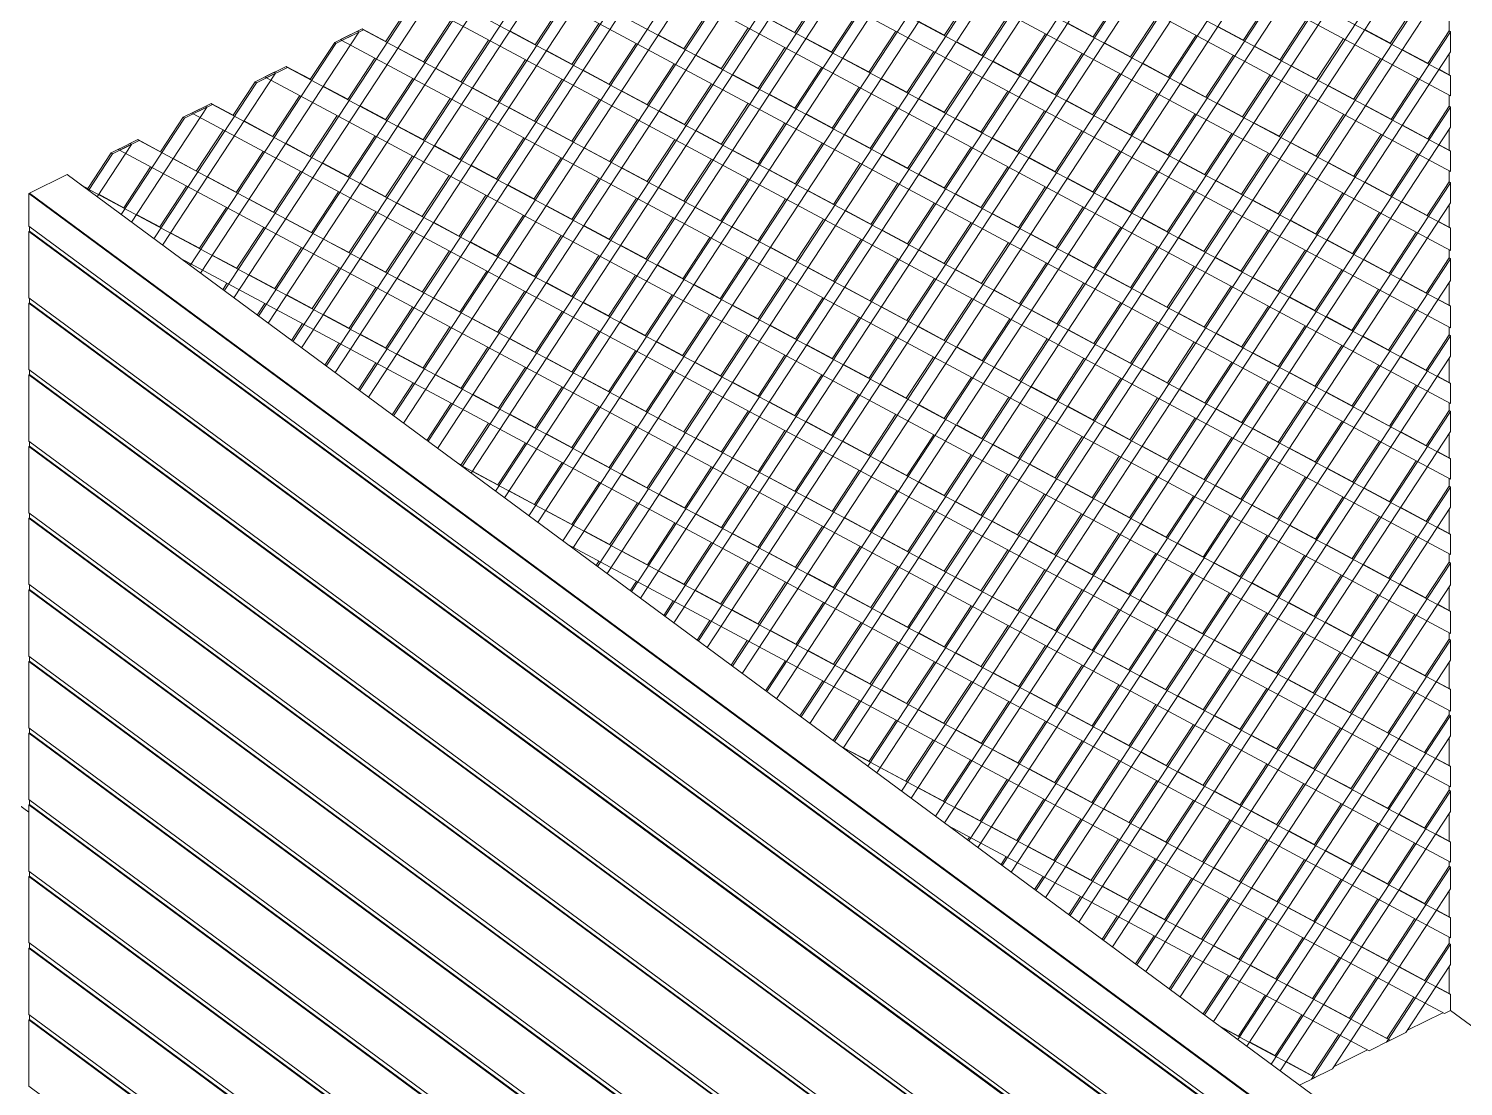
# Model space of a CAD drawing. Header units: metres. Extents: x 63 to 378, y -27 to 78.
# Drawn here: x 321.936 to 324.009, y 3.612 to 5.141 of the extents above; entities that cross this region are included whole.
import ezdxf

# ---------------------------------------------------------------- set-up
doc = ezdxf.new("R2010")
doc.units = ezdxf.units.M
doc.linetypes.add('Centre', pattern=[0.03175, 0.00635, -0.004763, 0.015875, -0.004763])
doc.layers.add('A-FLOR-LEVL', color=7, linetype='Continuous', lineweight=9)
doc.layers.add('M-EQPM', color=7, linetype='Continuous', lineweight=18)

# ---------------------------------------------------------------- blocks, each defined once
blk = doc.blocks.new('C_S_L_Torre - Baltimore CPSC-0817-08L - C_S_L_Torre - Baltimore CPSC-0817-08L-2352271-3D BOMBAS')
at = {"layer": 'M-EQPM'}
for p, q in [((-53.2776, 5.9117), (-54.3644, 4.256)), ((-54.3998, 4.2821), (-53.3516, 5.879)), ((-54.3516, 4.2465), (-53.2776, 5.8827)), ((-53.3798, 5.8651), (-54.4127, 4.2916)), ((-54.4481, 4.3178), (-53.4577, 5.8266)), ((-53.4859, 5.8127), (-54.4609, 4.3273)), ((-53.2776, 5.8006), (-54.3153, 4.2197)), ((-53.9912, 5.123), (-53.5638, 5.7742)), ((-53.9912, 4.6813), (-53.2776, 5.7685)), ((-53.5942, 5.7591), (-54.5102, 4.3637)), ((-53.7039, 5.705), (-54.5601, 4.4006)), ((-53.2776, 5.6878), (-54.2654, 4.1828)), ((-54.5957, 4.4284), (-53.7836, 5.6655)), ((-53.8118, 5.6516), (-54.6092, 4.4369)), ((-53.9912, 4.5692), (-53.2776, 5.6564)), ((-53.9179, 5.5992), (-54.6575, 4.4725)), ((-54.6446, 4.463), (-53.8897, 5.6131)), ((-53.2776, 5.5763), (-54.2161, 4.1464)), ((-54.6929, 4.4987), (-53.9958, 5.5607)), ((-54.024, 5.5467), (-54.7057, 4.5082)), ((-54.2033, 4.1369), (-53.2776, 5.5472)), ((-54.1323, 5.4932), (-54.755, 4.5446)), ((-54.7412, 4.5344), (-54.1019, 5.5083)), ((-54.1245, 5.4971), (-53.2776, 5.0439)), ((-53.2776, 5.073), (-54.0963, 5.511)), ((-54.7907, 4.571), (-54.2108, 5.4544)), ((-53.2776, 4.9638), (-54.2024, 5.4586)), ((-53.2776, 5.4671), (-54.1679, 4.1107)), ((-54.242, 5.439), (-54.8049, 4.5814)), ((-54.2306, 5.4447), (-53.2776, 4.9347)), ((-54.155, 4.1012), (-53.2776, 5.438)), ((-54.8412, 4.6083), (-54.3217, 5.3996)), ((-54.3415, 5.3898), (-53.2776, 4.8206)), ((-53.2776, 4.8526), (-54.3103, 5.4052)), ((-54.3499, 5.3857), (-54.854, 4.6177)), ((-53.2776, 4.7398), (-54.42, 5.3511)), ((-53.2776, 5.3579), (-54.1196, 4.0751)), ((-54.456, 5.3332), (-54.9023, 4.6534)), ((-54.6928, 4.9435), (-54.4278, 5.3472)), ((-54.4504, 5.336), (-53.2776, 4.7085)), ((-54.1067, 4.0656), (-53.2776, 5.3288)), ((-54.9377, 4.6796), (-54.5339, 5.2948)), ((-53.2776, 4.6283), (-54.5283, 5.2975)), ((-54.5621, 5.2808), (-54.9505, 4.6891)), ((-54.5565, 5.2836), (-53.2776, 4.5993)), ((-53.2776, 4.5191), (-54.6344, 5.2451)), ((-53.2776, 5.2481), (-54.0711, 4.0392)), ((-54.6704, 5.2273), (-54.9998, 4.7255)), ((-54.986, 4.7153), (-54.64, 5.2423)), ((-54.6626, 5.2312), (-53.2776, 4.4901)), ((-54.5459, 4.3901), (-53.9915, 5.2347)), ((-54.0572, 4.029), (-53.2776, 5.2167)), ((-55.0355, 4.7519), (-54.7489, 5.1885)), ((-53.2776, 4.4099), (-54.7404, 5.1927)), ((-54.2252, 5.1354), (-54.1862, 5.1947)), ((-54.0092, 5.1313), (-53.97, 5.191)), ((-53.7941, 5.129), (-53.7542, 5.1898)), ((-53.5772, 5.1241), (-53.5382, 5.1834)), ((-54.7801, 5.1731), (-55.0497, 4.7623)), ((-54.8163, 5.1221), (-54.7819, 5.1745)), ((-54.7687, 5.1787), (-53.2776, 4.3809)), ((-54.6003, 5.1177), (-54.5614, 5.177)), ((-54.3854, 5.1119), (-54.3465, 5.1712)), ((-54.1721, 5.107), (-54.1332, 5.1663)), ((-53.955, 5.1023), (-53.9158, 5.1621)), ((-53.3647, 5.1196), (-53.3258, 5.1789)), ((-54.8503, 5.1407), (-54.8815, 5.1253)), ((-54.8484, 5.1393), (-54.8503, 5.1407)), ((-54.8503, 5.1407), (-54.8161, 5.1224)), ((-54.7615, 5.0928), (-54.7216, 5.1536)), ((-54.5473, 5.0893), (-54.5083, 5.1486)), ((-54.3313, 5.0829), (-54.2923, 5.1423)), ((-54.2619, 5.1554), (-54.225, 5.1357)), ((-54.0461, 5.1514), (-54.009, 5.1316)), ((-53.8308, 5.149), (-53.7939, 5.1293)), ((-53.7401, 5.1001), (-53.7002, 5.1609)), ((-53.6138, 5.1441), (-53.577, 5.1244)), ((-53.5241, 5.0957), (-53.4852, 5.155)), ((-53.2795, 5.138), (-53.2795, 5.1542)), ((-55.0839, 4.7876), (-54.8552, 5.136)), ((-54.9251, 5.0675), (-54.8899, 5.1211)), ((-54.8571, 5.1374), (-54.8899, 5.1211)), ((-54.8899, 5.1211), (-54.888, 5.1197)), ((-54.888, 5.1197), (-54.8552, 5.136)), ((-54.8815, 5.1253), (-54.8796, 5.1239)), ((-54.8796, 5.1239), (-54.8484, 5.1393)), ((-54.8796, 5.1239), (-53.2776, 4.2667)), ((-54.8552, 5.136), (-54.8571, 5.1374)), ((-53.2776, 4.2988), (-54.8484, 5.1393)), ((-54.7074, 5.0638), (-54.6675, 5.1246)), ((-54.637, 5.1377), (-54.6001, 5.118)), ((-54.4964, 4.3535), (-53.9919, 5.122)), ((-54.4224, 5.1321), (-54.3852, 5.1122)), ((-54.2088, 5.127), (-54.1719, 5.1073)), ((-54.1181, 5.0781), (-54.0792, 5.1374)), ((-53.2776, 5.1366), (-54.0218, 4.0028)), ((-53.9912, 5.122), (-53.9548, 5.1026)), ((-53.902, 5.0739), (-53.8628, 5.1337)), ((-53.7777, 5.1207), (-53.7399, 5.1004)), ((-53.6853, 5.0708), (-53.6454, 5.1316)), ((-53.4711, 5.0673), (-53.4321, 5.1266)), ((-53.4017, 5.1398), (-53.3645, 5.1199)), ((-53.3105, 5.0906), (-53.2795, 5.138)), ((-53.2795, 5.138), (-53.2776, 5.1366)), ((-53.2776, 5.1076), (-53.2776, 5.1366)), ((-54.888, 5.1197), (-55.0988, 4.7986)), ((-54.7985, 5.113), (-54.7613, 5.0931)), ((-54.5839, 5.1093), (-54.5471, 5.0896)), ((-54.4933, 5.0604), (-54.4543, 5.1197)), ((-54.3679, 5.1029), (-54.3311, 5.0832)), ((-54.2782, 5.0546), (-54.2393, 5.1139)), ((-54.0633, 5.0488), (-54.0244, 5.1081)), ((-54.0089, 3.9933), (-53.2776, 5.1076)), ((-53.8489, 5.0455), (-53.8097, 5.1053)), ((-53.6312, 5.0418), (-53.5913, 5.1026)), ((-53.5608, 5.1157), (-53.5239, 5.096)), ((-53.3472, 5.1106), (-53.3104, 5.0909)), ((-53.2795, 5.0739), (-53.2795, 5.1047)), ((-54.9599, 5.0865), (-54.9904, 5.0715)), ((-54.9885, 5.0701), (-54.9581, 5.0851)), ((-54.9581, 5.0851), (-54.9599, 5.0865)), ((-54.9599, 5.0865), (-54.9249, 5.0678)), ((-53.2776, 4.186), (-54.9581, 5.0851)), ((-54.8711, 5.0386), (-54.8319, 5.0984)), ((-54.744, 5.0838), (-54.7072, 5.0641)), ((-54.6543, 5.0354), (-54.6144, 5.0962)), ((-54.5309, 5.0809), (-54.4931, 5.0607)), ((-54.4385, 5.0311), (-54.3995, 5.0904)), ((-54.2252, 5.0262), (-54.1862, 5.0855)), ((-54.1558, 5.0986), (-54.118, 5.0784)), ((-54.0092, 5.0198), (-53.9702, 5.0791)), ((-53.9386, 5.0939), (-53.9018, 5.0742)), ((-53.7223, 5.091), (-53.6851, 5.0711)), ((-53.5078, 5.0873), (-53.4709, 5.0676)), ((-53.4177, 5.0388), (-53.3788, 5.0981)), ((-53.2943, 5.0823), (-53.2795, 5.0744)), ((-55.003, 5.0629), (-55.1511, 4.8373)), ((-55.1387, 4.8281), (-54.9756, 5.0765)), ((-55.0368, 5.0158), (-55.0049, 5.0643)), ((-54.9775, 5.0779), (-55.0049, 5.0643)), ((-55.0049, 5.0643), (-55.003, 5.0629)), ((-55.003, 5.0629), (-54.9756, 5.0765)), ((-54.9904, 5.0715), (-54.9885, 5.0701)), ((-54.9885, 5.0701), (-53.2776, 4.1546)), ((-54.9756, 5.0765), (-54.9775, 5.0779)), ((-54.9064, 5.0579), (-54.8709, 5.0389)), ((-54.8163, 5.0093), (-54.7771, 5.0691)), ((-54.6013, 5.0071), (-54.5614, 5.0678)), ((-54.3843, 5.0021), (-54.3454, 5.0614)), ((-54.3149, 5.0746), (-54.278, 5.0548)), ((-54.1003, 5.0689), (-54.0631, 5.0491)), ((-53.8856, 5.0655), (-53.8487, 5.0458)), ((-53.7949, 5.0166), (-53.7557, 5.0764)), ((-53.6678, 5.0618), (-53.631, 5.0421)), ((-53.5781, 5.0135), (-53.5382, 5.0742)), ((-53.4547, 5.059), (-53.4176, 5.0391)), ((-53.3636, 5.0098), (-53.3247, 5.0691)), ((-53.2776, 5.073), (-53.2795, 5.0744)), ((-53.2776, 5.0439), (-53.2776, 5.073)), ((-54.9793, 4.985), (-54.9403, 5.0443)), ((-54.7622, 4.9803), (-54.7229, 5.0401)), ((-54.691, 5.0555), (-54.6541, 5.0357)), ((-54.5473, 4.9782), (-54.5074, 5.0389)), ((-54.4754, 5.0513), (-54.4383, 5.0314)), ((-54.2619, 5.0462), (-54.225, 5.0265)), ((-54.1712, 4.9973), (-54.1323, 5.0566)), ((-54.0458, 5.0398), (-54.009, 5.0201)), ((-53.9561, 4.9914), (-53.9172, 5.0507)), ((-53.8326, 5.0372), (-53.7948, 5.0169)), ((-53.7401, 4.9873), (-53.7009, 5.0471)), ((-53.5251, 4.9851), (-53.4852, 5.0458)), ((-53.2795, 5.0288), (-53.2795, 5.0449)), ((-55.1835, 4.8612), (-55.0741, 5.0278)), ((-55.076, 5.0292), (-55.1089, 5.0129)), ((-55.107, 5.0115), (-55.0741, 5.0278)), ((-55.0683, 5.033), (-55.0965, 5.0191)), ((-55.0965, 5.0191), (-55.0946, 5.0177)), ((-55.0946, 5.0177), (-55.0664, 5.0316)), ((-55.0946, 5.0177), (-53.2776, 4.0454)), ((-55.0741, 5.0278), (-55.076, 5.0292)), ((-55.0664, 5.0316), (-55.0683, 5.033)), ((-55.0683, 5.033), (-55.0366, 5.0161)), ((-53.2776, 4.0745), (-55.0664, 5.0316)), ((-54.8533, 5.0295), (-54.8161, 5.0096)), ((-54.6379, 5.0271), (-54.6011, 5.0073)), ((-54.421, 5.0221), (-54.3841, 5.0024)), ((-54.3313, 4.9737), (-54.2923, 5.0331)), ((-54.2088, 5.0178), (-54.171, 4.9976)), ((-54.1164, 4.968), (-54.0774, 5.0273)), ((-53.2776, 5.0274), (-53.9735, 3.9671)), ((-53.9031, 4.963), (-53.8642, 5.0223)), ((-53.686, 4.9583), (-53.6467, 5.0181)), ((-53.6148, 5.0335), (-53.5779, 5.0137)), ((-53.4717, 4.9565), (-53.4319, 5.0173)), ((-53.4003, 5.0298), (-53.3634, 5.0101)), ((-53.3105, 4.9814), (-53.2795, 5.0288)), ((-53.2795, 5.0288), (-53.2776, 5.0274)), ((-53.2776, 4.9984), (-53.2776, 5.0274)), ((-55.107, 5.0115), (-55.1984, 4.8722)), ((-55.1418, 4.9628), (-55.1089, 5.0129)), ((-55.1089, 5.0129), (-55.107, 5.0115)), ((-55.0208, 5.0076), (-54.9791, 4.9853)), ((-54.9253, 4.9561), (-54.8864, 5.0154)), ((-54.7988, 5.0003), (-54.762, 4.9806)), ((-54.7091, 4.9519), (-54.6699, 5.0117)), ((-54.5849, 4.9987), (-54.5471, 4.9785)), ((-54.4925, 4.9488), (-54.4526, 5.0096)), ((-54.2782, 4.9454), (-54.2393, 5.0047)), ((-54.0622, 4.939), (-54.0233, 4.9983)), ((-53.9928, 5.0114), (-53.9559, 4.9917)), ((-53.9607, 3.9576), (-53.2776, 4.9984)), ((-53.7771, 5.0075), (-53.7399, 4.9876)), ((-53.5617, 5.0051), (-53.5249, 4.9854)), ((-53.3472, 5.0014), (-53.3104, 4.9817)), ((-53.2795, 4.9648), (-53.2795, 4.9955)), ((-55.1855, 4.9751), (-55.2129, 4.9615)), ((-55.1743, 4.9806), (-55.2026, 4.9666)), ((-55.2007, 4.9652), (-55.1725, 4.9792)), ((-55.1836, 4.9737), (-55.1855, 4.9751)), ((-55.1725, 4.9792), (-55.1743, 4.9806)), ((-55.1743, 4.9806), (-55.1416, 4.9631)), ((-53.2776, 3.9653), (-55.1725, 4.9792)), ((-55.0898, 4.935), (-55.0509, 4.9943)), ((-54.9606, 4.9754), (-54.9251, 4.9564)), ((-54.8705, 4.9268), (-54.8315, 4.9861)), ((-54.6561, 4.9236), (-54.6168, 4.9833)), ((-54.4383, 4.9199), (-54.3984, 4.9806)), ((-54.3679, 4.9937), (-54.3311, 4.974)), ((-54.2242, 4.9165), (-54.1853, 4.9758)), ((-54.1533, 4.9881), (-54.1162, 4.9682)), ((-53.9398, 4.983), (-53.9029, 4.9633)), ((-53.8491, 4.9341), (-53.8102, 4.9935)), ((-53.7226, 4.9783), (-53.6858, 4.9586)), ((-53.6329, 4.93), (-53.5937, 4.9897)), ((-53.5087, 4.9767), (-53.4715, 4.9568)), ((-53.4176, 4.9276), (-53.3777, 4.9883)), ((-55.2467, 4.9101), (-55.2129, 4.9615)), ((-55.211, 4.9601), (-55.2457, 4.9072)), ((-55.2333, 4.898), (-55.1836, 4.9737)), ((-55.2129, 4.9615), (-55.211, 4.9601)), ((-55.211, 4.9601), (-55.1836, 4.9737)), ((-55.2026, 4.9666), (-55.2007, 4.9652)), ((-55.2007, 4.9652), (-53.2776, 3.9362)), ((-55.0323, 4.9042), (-54.9934, 4.9635)), ((-54.8163, 4.8978), (-54.7774, 4.9571)), ((-54.7458, 4.972), (-54.7089, 4.9522)), ((-54.6021, 4.8947), (-54.5629, 4.9544)), ((-54.5294, 4.969), (-54.4923, 4.9491)), ((-54.3149, 4.9654), (-54.278, 4.9456)), ((-54.0989, 4.959), (-54.062, 4.9393)), ((-54.0092, 4.9106), (-53.9702, 4.9699)), ((-53.8867, 4.9547), (-53.8489, 4.9344)), ((-53.7943, 4.9048), (-53.7553, 4.9641)), ((-53.5799, 4.9016), (-53.5407, 4.9613)), ((-53.3645, 4.8992), (-53.3247, 4.9599)), ((-53.2942, 4.9731), (-53.2795, 4.9652)), ((-53.2776, 4.9638), (-53.2795, 4.9652)), ((-53.2776, 4.9347), (-53.2776, 4.9638)), ((-55.1947, 4.8822), (-55.1559, 4.9413)), ((-55.1231, 4.9532), (-55.0896, 4.9352)), ((-54.9783, 4.8753), (-54.9394, 4.9346)), ((-54.9074, 4.947), (-54.8703, 4.9271)), ((-54.8894, 4.6439), (-54.6929, 4.9433)), ((-54.6926, 4.9435), (-54.6559, 4.9238)), ((-54.475, 4.9399), (-54.4381, 4.9202)), ((-54.3853, 4.8915), (-54.3454, 4.9522)), ((-54.2619, 4.937), (-54.224, 4.9168)), ((-54.1694, 4.8871), (-54.1305, 4.9465)), ((-53.9561, 4.8822), (-53.9172, 4.9415)), ((-53.7401, 4.8758), (-53.7012, 4.9352)), ((-53.6696, 4.95), (-53.6327, 4.9302)), ((-53.4543, 4.9476), (-53.4174, 4.9278)), ((-53.2795, 4.9196), (-53.2795, 4.9358)), ((-55.2766, 4.93), (-55.3308, 4.9032)), ((-51.9214, 2.4508), (-55.2766, 4.93)), ((-55.2574, 4.9158), (-55.2467, 4.9101)), ((-53.2776, 3.8561), (-55.2555, 4.9144)), ((-55.1427, 4.8544), (-55.1039, 4.9135)), ((-55.0738, 4.9268), (-55.0321, 4.9045)), ((-54.853, 4.9178), (-54.8161, 4.8981)), ((-54.7633, 4.8694), (-54.7243, 4.9288)), ((-54.6397, 4.9152), (-54.6019, 4.895)), ((-54.5473, 4.8653), (-54.508, 4.9251)), ((-54.3322, 4.8631), (-54.2923, 4.9239)), ((-54.1153, 4.8582), (-54.0763, 4.9175)), ((-54.0458, 4.9306), (-54.009, 4.9109)), ((-53.2776, 4.9182), (-53.9253, 3.9315)), ((-53.9021, 4.8533), (-53.8632, 4.9126)), ((-53.8312, 4.925), (-53.7941, 4.9051)), ((-53.6166, 4.9216), (-53.5797, 4.9019)), ((-53.5265, 4.873), (-53.4873, 4.9328)), ((-53.4012, 4.9192), (-53.3643, 4.8995)), ((-53.3115, 4.8708), (-53.2795, 4.9196)), ((-53.2795, 4.9196), (-53.2776, 4.9182)), ((-53.2776, 4.8892), (-53.2776, 4.9182)), ((-55.3308, 4.9032), (-55.332, 4.9027)), ((-55.332, 4.9027), (-51.9767, 2.4234)), ((-55.332, 4.9027), (-55.332, 4.8557)), ((-51.9756, 2.424), (-55.3308, 4.9032)), ((-55.3308, 4.9032), (-51.9756, 2.424)), ((-55.2309, 4.9016), (-55.1947, 4.8822)), ((-55.0136, 4.8946), (-54.9781, 4.8756)), ((-54.9235, 4.846), (-54.8846, 4.9053)), ((-54.7102, 4.8411), (-54.6713, 4.9004)), ((-54.4931, 4.8364), (-54.4539, 4.8961)), ((-54.4219, 4.9115), (-54.3851, 4.8918)), ((-54.2782, 4.8342), (-54.2383, 4.895)), ((-54.2064, 4.9073), (-54.1692, 4.8874)), ((-53.9928, 4.9022), (-53.9559, 4.8825)), ((-53.7768, 4.8958), (-53.7399, 4.8761)), ((-53.6871, 4.8475), (-53.6481, 4.9068)), ((-53.5635, 4.8932), (-53.5264, 4.8733)), ((-53.4724, 4.8441), (-53.4332, 4.9038)), ((-55.1762, 4.8724), (-55.1427, 4.8544)), ((-55.0852, 4.8237), (-55.0464, 4.8827)), ((-54.8694, 4.817), (-54.8304, 4.8763)), ((-54.7999, 4.8894), (-54.7631, 4.8697)), ((-54.6562, 4.8122), (-54.6173, 4.8715)), ((-54.5842, 4.8855), (-54.5471, 4.8656)), ((-54.3689, 4.8831), (-54.332, 4.8634)), ((-54.1519, 4.8782), (-54.1151, 4.8585)), ((-54.0622, 4.8298), (-54.0233, 4.8891)), ((-53.9398, 4.8738), (-53.902, 4.8536)), ((-53.9124, 3.922), (-53.2776, 4.8892)), ((-53.8473, 4.824), (-53.8084, 4.8833)), ((-53.634, 4.8191), (-53.5951, 4.8784)), ((-53.4193, 4.8157), (-53.3801, 4.8754)), ((-53.3482, 4.8908), (-53.3113, 4.8711)), ((-53.2795, 4.8536), (-53.2795, 4.8863)), ((-55.332, 4.8557), (-51.9767, 2.3765)), ((-55.3308, 4.8549), (-55.3308, 4.8483)), ((-55.0312, 4.7948), (-54.9924, 4.8538)), ((-54.9605, 4.8661), (-54.9233, 4.8463)), ((-54.7469, 4.8611), (-54.71, 4.8413)), ((-54.5298, 4.8564), (-54.4929, 4.8367)), ((-54.4401, 4.808), (-54.4008, 4.8677)), ((-54.3158, 4.8547), (-54.278, 4.8345)), ((-54.2234, 4.8049), (-54.1835, 4.8656)), ((-54.0092, 4.8014), (-53.9702, 4.8607)), ((-53.7932, 4.795), (-53.7542, 4.8543)), ((-53.7238, 4.8675), (-53.6869, 4.8477)), ((-53.5091, 4.8641), (-53.4722, 4.8443)), ((-53.2951, 4.8624), (-53.2795, 4.854)), ((-53.2795, 4.854), (-53.2776, 4.8526)), ((-53.2776, 4.8206), (-53.2776, 4.8526)), ((-55.3308, 4.8483), (-55.332, 4.8478)), ((-51.9767, 2.3685), (-55.332, 4.8478)), ((-55.332, 4.8478), (-55.332, 4.7522)), ((-55.3308, 4.8483), (-51.9756, 2.3691)), ((-55.1269, 4.846), (-55.0852, 4.8237)), ((-54.906, 4.837), (-54.8692, 4.8173)), ((-54.8163, 4.7886), (-54.7774, 4.8479)), ((-54.6939, 4.8327), (-54.6561, 4.8125)), ((-54.6014, 4.7828), (-54.5625, 4.8422)), ((-54.387, 4.7796), (-54.3478, 4.8394)), ((-54.1693, 4.7759), (-54.1294, 4.8367)), ((-54.0989, 4.8498), (-54.062, 4.8301)), ((-53.9552, 4.7725), (-53.9163, 4.8318)), ((-53.8843, 4.8442), (-53.8471, 4.8243)), ((-53.6707, 4.8391), (-53.6339, 4.8194)), ((-53.5807, 4.7905), (-53.5418, 4.8498)), ((-53.456, 4.8357), (-53.4192, 4.816)), ((-53.3663, 4.7873), (-53.3271, 4.8471)), ((-55.113, 4.8091), (-53.2776, 3.827)), ((-55.0667, 4.8138), (-55.0312, 4.7948)), ((-54.9764, 4.7655), (-54.9376, 4.8245)), ((-54.7633, 4.7602), (-54.7243, 4.8196)), ((-54.5473, 4.7539), (-54.5083, 4.8132)), ((-54.4767, 4.828), (-54.4399, 4.8083)), ((-54.333, 4.7507), (-54.2938, 4.8105)), ((-54.2604, 4.8251), (-54.2232, 4.8052)), ((-54.0458, 4.8214), (-54.009, 4.8017)), ((-53.8298, 4.815), (-53.793, 4.7953)), ((-53.7401, 4.7666), (-53.7012, 4.826)), ((-53.6177, 4.8107), (-53.5805, 4.7908)), ((-53.5265, 4.7616), (-53.4876, 4.8209)), ((-53.313, 4.7588), (-53.2795, 4.8098)), ((-53.2795, 4.8098), (-53.2795, 4.8216)), ((-53.2795, 4.8098), (-53.2776, 4.8084)), ((-55.1007, 4.8), (-55.0995, 4.8019)), ((-54.9222, 4.7365), (-54.8835, 4.7955)), ((-54.853, 4.8086), (-54.8161, 4.7889)), ((-54.7093, 4.7314), (-54.6703, 4.7907)), ((-54.6384, 4.803), (-54.6012, 4.7831)), ((-54.4237, 4.7996), (-54.3868, 4.7799)), ((-54.2059, 4.7959), (-54.1691, 4.7762)), ((-54.1162, 4.7475), (-54.0763, 4.8083)), ((-53.9928, 4.793), (-53.955, 4.7728)), ((-53.9004, 4.7432), (-53.8614, 4.8025)), ((-53.2776, 4.8084), (-53.8767, 3.8956)), ((-53.6871, 4.7383), (-53.6481, 4.7976)), ((-53.4735, 4.7332), (-53.4346, 4.7925)), ((-53.403, 4.8073), (-53.3661, 4.7876)), ((-53.2776, 4.7771), (-53.2776, 4.8084)), ((-55.0516, 4.7637), (-55.0455, 4.773)), ((-55.0135, 4.7853), (-54.9764, 4.7655)), ((-54.7999, 4.7802), (-54.7631, 4.7605)), ((-54.5839, 4.7739), (-54.5471, 4.7542)), ((-54.4942, 4.7255), (-54.4553, 4.7848)), ((-54.3707, 4.7712), (-54.3328, 4.751)), ((-54.2782, 4.7214), (-54.239, 4.7811)), ((-54.1529, 4.7675), (-54.116, 4.7478)), ((-54.0632, 4.7191), (-54.0233, 4.7799)), ((-53.8629, 3.8854), (-53.2776, 4.7771)), ((-53.8462, 4.7142), (-53.8073, 4.7735)), ((-53.7768, 4.7866), (-53.7399, 4.7669)), ((-53.6337, 4.7097), (-53.5948, 4.769)), ((-53.5632, 4.7816), (-53.5264, 4.7618)), ((-53.3499, 4.7789), (-53.3128, 4.759)), ((-53.2795, 4.7408), (-53.2795, 4.7743)), ((-55.332, 4.7522), (-51.9767, 2.2729)), ((-55.3308, 4.7514), (-55.3308, 4.7448)), ((-54.9591, 4.7562), (-54.9222, 4.7365)), ((-54.8692, 4.7081), (-54.8304, 4.7671)), ((-54.7469, 4.7519), (-54.7091, 4.7316)), ((-54.6545, 4.702), (-54.6155, 4.7613)), ((-54.4412, 4.6971), (-54.4022, 4.7564)), ((-54.2241, 4.6924), (-54.1848, 4.7522)), ((-54.0092, 4.6903), (-53.9693, 4.751)), ((-53.9373, 4.7633), (-53.9002, 4.7435)), ((-53.7238, 4.7583), (-53.6869, 4.7385)), ((-53.5102, 4.7532), (-53.4733, 4.7335)), ((-53.4205, 4.7048), (-53.3815, 4.7641)), ((-53.2955, 4.7498), (-53.2795, 4.7412)), ((-55.3308, 4.7448), (-55.332, 4.7442)), ((-51.9767, 2.2649), (-55.332, 4.7442)), ((-55.332, 4.7442), (-55.332, 4.6486)), ((-55.3308, 4.7448), (-51.9756, 2.2655)), ((-55.0017, 4.7269), (-54.9907, 4.7437)), ((-54.906, 4.7278), (-54.8692, 4.7081)), ((-54.8161, 4.6797), (-54.7774, 4.7387)), ((-54.6003, 4.6731), (-54.5614, 4.7324)), ((-54.5309, 4.7455), (-54.494, 4.7258)), ((-54.3872, 4.6682), (-54.3483, 4.7275)), ((-54.3152, 4.7415), (-54.278, 4.7217)), ((-54.0998, 4.7392), (-54.063, 4.7194)), ((-53.8829, 4.7342), (-53.846, 4.7145)), ((-53.7932, 4.6858), (-53.7542, 4.7451)), ((-53.6707, 4.7299), (-53.6336, 4.71)), ((-53.5796, 4.6807), (-53.5407, 4.7401)), ((-53.3671, 4.6763), (-53.3282, 4.7356)), ((-53.2795, 4.7412), (-53.2776, 4.7398)), ((-53.2776, 4.7085), (-53.2776, 4.7398)), ((-54.9524, 4.6905), (-54.9365, 4.7147)), ((-54.7621, 4.6508), (-54.7234, 4.7099)), ((-54.6914, 4.7222), (-54.6543, 4.7023)), ((-54.4779, 4.7171), (-54.441, 4.6974)), ((-54.2607, 4.7124), (-54.2239, 4.6927)), ((-54.171, 4.664), (-54.1318, 4.7238)), ((-54.0468, 4.7108), (-54.009, 4.6905)), ((-53.9544, 4.6609), (-53.9145, 4.7217)), ((-53.8298, 4.7058), (-53.793, 4.6861)), ((-53.7401, 4.6574), (-53.7012, 4.7168)), ((-53.5265, 4.6524), (-53.4876, 4.7117)), ((-53.4571, 4.7248), (-53.4203, 4.7051)), ((-53.2795, 4.6983), (-53.2795, 4.7095)), ((-54.9042, 4.6548), (-54.8835, 4.6863)), ((-54.853, 4.6994), (-54.8161, 4.6797)), ((-54.637, 4.6931), (-54.6001, 4.6733)), ((-54.5473, 4.6447), (-54.5083, 4.704)), ((-54.4248, 4.6887), (-54.387, 4.6685)), ((-54.3324, 4.6389), (-54.2935, 4.6982)), ((-54.118, 4.6356), (-54.0788, 4.6954)), ((-53.9002, 4.632), (-53.8603, 4.6927)), ((-53.2776, 4.6969), (-53.8274, 3.8592)), ((-53.6868, 4.6289), (-53.6479, 4.6882)), ((-53.6163, 4.7007), (-53.5794, 4.681)), ((-53.4041, 4.6964), (-53.3669, 4.6765)), ((-53.313, 4.6473), (-53.2795, 4.6983)), ((-53.2795, 4.6983), (-53.2776, 4.6969)), ((-53.2776, 4.6679), (-53.2776, 4.6969)), ((-54.7999, 4.6711), (-54.7621, 4.6508)), ((-54.7073, 4.6215), (-54.6686, 4.6805)), ((-54.5839, 4.6647), (-54.5471, 4.645)), ((-54.4942, 4.6163), (-54.4553, 4.6756)), ((-54.3011, 4.2092), (-53.9915, 4.6808)), ((-54.2782, 4.6099), (-54.2393, 4.6692)), ((-54.2077, 4.684), (-54.1708, 4.6643)), ((-54.064, 4.6068), (-54.0248, 4.6665)), ((-53.9912, 4.681), (-53.9542, 4.6612)), ((-53.8472, 4.6036), (-53.8073, 4.6643)), ((-53.8146, 3.8497), (-53.2776, 4.6679)), ((-53.7768, 4.6774), (-53.7399, 4.6577)), ((-53.5632, 4.6724), (-53.5264, 4.6526)), ((-53.4735, 4.624), (-53.4346, 4.6833)), ((-53.3496, 4.6673), (-53.3128, 4.6476)), ((-53.2795, 4.6293), (-53.2795, 4.6651)), ((-55.332, 4.6486), (-51.9767, 2.1693)), ((-55.3308, 4.6478), (-55.3308, 4.6412)), ((-54.8559, 4.6191), (-54.8304, 4.6579)), ((-54.6532, 4.5925), (-54.6144, 4.6516)), ((-54.4402, 4.5874), (-54.4013, 4.6467)), ((-54.3693, 4.659), (-54.3322, 4.6392)), ((-54.1546, 4.6557), (-54.1178, 4.6359)), ((-53.9369, 4.652), (-53.9, 4.6322)), ((-53.7238, 4.6491), (-53.6866, 4.6292)), ((-53.6326, 4.5999), (-53.5937, 4.6592)), ((-53.5102, 4.644), (-53.4733, 4.6243)), ((-53.4202, 4.5954), (-53.3812, 4.6548)), ((-55.3308, 4.6412), (-55.332, 4.6406)), ((-51.9767, 2.1613), (-55.332, 4.6406)), ((-55.332, 4.6406), (-55.332, 4.545)), ((-55.3308, 4.6412), (-51.9756, 2.1619)), ((-54.8068, 4.5828), (-54.7764, 4.629)), ((-54.7445, 4.6414), (-54.7073, 4.6215)), ((-54.6001, 4.5641), (-54.5614, 4.6232)), ((-54.5309, 4.6363), (-54.494, 4.6166)), ((-54.3149, 4.6299), (-54.278, 4.6102)), ((-54.2252, 4.5815), (-54.1862, 4.6408)), ((-54.1016, 4.6273), (-54.0638, 4.607)), ((-54.0092, 4.5774), (-53.97, 4.6372)), ((-53.8838, 4.6236), (-53.847, 4.6039)), ((-53.7941, 4.5752), (-53.7542, 4.6359)), ((-53.5796, 4.5715), (-53.5407, 4.6309)), ((-53.366, 4.5665), (-53.3271, 4.6258)), ((-53.2966, 4.6389), (-53.2795, 4.6297)), ((-53.2795, 4.6297), (-53.2776, 4.6283)), ((-53.2776, 4.5993), (-53.2776, 4.6283)), ((-54.69, 4.6122), (-54.6532, 4.5925)), ((-54.4779, 4.6079), (-54.44, 4.5877)), ((-54.3854, 4.5581), (-54.3465, 4.6174)), ((-54.1721, 4.5531), (-54.1332, 4.6125)), ((-53.955, 4.5485), (-53.9158, 4.6082)), ((-53.7408, 4.5466), (-53.7009, 4.6074)), ((-53.6693, 4.6199), (-53.6325, 4.6002)), ((-53.5265, 4.5432), (-53.4876, 4.6025)), ((-53.4571, 4.6156), (-53.42, 4.5957)), ((-54.7569, 4.546), (-54.7216, 4.5997)), ((-54.637, 4.5839), (-54.6001, 4.5641)), ((-54.5471, 4.5358), (-54.5083, 4.5948)), ((-54.3313, 4.5291), (-54.2923, 4.5884)), ((-54.2619, 4.6015), (-54.225, 4.5818)), ((-54.1181, 4.5243), (-54.0792, 4.5836)), ((-54.0461, 4.5976), (-54.009, 4.5777)), ((-53.8308, 4.5952), (-53.7939, 4.5755)), ((-53.2776, 4.5877), (-53.7792, 3.8235)), ((-53.6163, 4.5916), (-53.5794, 4.5718)), ((-53.4027, 4.5865), (-53.3658, 4.5667)), ((-53.313, 4.5381), (-53.2795, 4.5891)), ((-53.2795, 4.5891), (-53.2795, 4.6003)), ((-53.2795, 4.5891), (-53.2776, 4.5877)), ((-53.2776, 4.5587), (-53.2776, 4.5877)), ((-54.7074, 4.51), (-54.6675, 4.5707)), ((-54.4931, 4.5069), (-54.4543, 4.5659)), ((-54.4224, 4.5782), (-54.3852, 4.5584)), ((-54.2515, 4.1726), (-53.9919, 4.5682)), ((-54.2088, 4.5731), (-54.1719, 4.5534)), ((-53.9912, 4.5682), (-53.9548, 4.5487)), ((-53.902, 4.5201), (-53.8628, 4.5798)), ((-53.7777, 4.5668), (-53.7406, 4.5469)), ((-53.6866, 4.5177), (-53.6467, 4.5784)), ((-53.5632, 4.5632), (-53.5264, 4.5434)), ((-53.4732, 4.5146), (-53.4343, 4.5739)), ((-55.332, 4.545), (-51.9767, 2.0657)), ((-55.3308, 4.5442), (-55.3308, 4.5376)), ((-54.6541, 4.4819), (-54.6144, 4.5424)), ((-54.5839, 4.5555), (-54.5471, 4.5358)), ((-54.3679, 4.5491), (-54.3311, 4.5294)), ((-54.2782, 4.5007), (-54.2393, 4.56)), ((-54.1558, 4.5448), (-54.118, 4.5245)), ((-54.0633, 4.4949), (-54.0244, 4.5542)), ((-53.9386, 4.5401), (-53.9018, 4.5204)), ((-53.8489, 4.4917), (-53.8097, 4.5514)), ((-53.7663, 3.814), (-53.2776, 4.5587)), ((-53.6336, 4.4893), (-53.5937, 4.55)), ((-53.4191, 4.4856), (-53.3801, 4.545)), ((-53.3496, 4.5581), (-53.3128, 4.5384)), ((-53.2795, 4.5201), (-53.2795, 4.5558)), ((-55.3308, 4.5376), (-55.332, 4.537)), ((-51.9767, 2.0578), (-55.332, 4.537)), ((-55.332, 4.537), (-55.332, 4.4414)), ((-55.3308, 4.5376), (-51.9756, 2.0583)), ((-54.5309, 4.5271), (-54.4931, 4.5069)), ((-54.4383, 4.4775), (-54.3995, 4.5366)), ((-54.3149, 4.5207), (-54.278, 4.501)), ((-54.2252, 4.4723), (-54.1862, 4.5316)), ((-54.0092, 4.4659), (-53.9702, 4.5253)), ((-53.7956, 4.4631), (-53.7564, 4.5229)), ((-53.7233, 4.5377), (-53.6864, 4.518)), ((-53.5805, 4.4609), (-53.5407, 4.5217)), ((-53.5102, 4.5348), (-53.473, 4.5149)), ((-53.2966, 4.5297), (-53.2795, 4.5205)), ((-53.2795, 4.5205), (-53.2776, 4.5191)), ((-53.2776, 4.4901), (-53.2776, 4.5191)), ((-54.7122, 4.5129), (-54.7072, 4.5103)), ((-53.2776, 3.7449), (-54.7103, 4.5115)), ((-54.691, 4.5016), (-54.6541, 4.4819)), ((-54.6011, 4.4535), (-54.5614, 4.514)), ((-54.3841, 4.4486), (-54.3454, 4.5076)), ((-54.1712, 4.4434), (-54.1323, 4.5028)), ((-54.1003, 4.5151), (-54.0631, 4.4952)), ((-53.8856, 4.5117), (-53.8487, 4.492)), ((-53.6703, 4.5093), (-53.6334, 4.4896)), ((-53.4557, 4.5057), (-53.4189, 4.4859)), ((-53.366, 4.4573), (-53.3271, 4.5166)), ((-54.5471, 4.4246), (-54.5074, 4.4851)), ((-54.4754, 4.4974), (-54.4383, 4.4775)), ((-54.3311, 4.4202), (-54.2923, 4.4792)), ((-54.2619, 4.4923), (-54.225, 4.4726)), ((-54.0458, 4.486), (-54.009, 4.4662)), ((-53.9561, 4.4376), (-53.9172, 4.4969)), ((-53.8326, 4.4833), (-53.7954, 4.4634)), ((-53.7414, 4.4342), (-53.7022, 4.4939)), ((-53.2776, 4.4785), (-53.7309, 3.7879)), ((-53.6172, 4.4809), (-53.5804, 4.4612)), ((-53.5272, 4.4324), (-53.4873, 4.4931)), ((-53.4027, 4.4773), (-53.3658, 4.4575)), ((-53.313, 4.4289), (-53.2795, 4.4799)), ((-53.2795, 4.4799), (-53.2795, 4.4911)), ((-53.2795, 4.4799), (-53.2776, 4.4785)), ((-53.2776, 4.4495), (-53.2776, 4.4785)), ((-54.6379, 4.4732), (-54.6011, 4.4535)), ((-54.421, 4.4683), (-54.3841, 4.4486)), ((-54.2088, 4.464), (-54.171, 4.4437)), ((-54.1164, 4.4141), (-54.0774, 4.4734)), ((-53.9928, 4.4576), (-53.9559, 4.4379)), ((-53.9031, 4.4092), (-53.8642, 4.4685)), ((-53.6884, 4.4058), (-53.6492, 4.4655)), ((-53.473, 4.4034), (-53.4332, 4.4641)), ((-55.332, 4.4414), (-51.9767, 1.9622)), ((-55.3308, 4.4406), (-55.3308, 4.434)), ((-54.5849, 4.4448), (-54.5471, 4.4246)), ((-54.4923, 4.3953), (-54.4526, 4.4558)), ((-54.3679, 4.4399), (-54.3311, 4.4202)), ((-54.278, 4.3918), (-54.2393, 4.4508)), ((-54.0622, 4.3851), (-54.0233, 4.4445)), ((-53.8497, 4.3806), (-53.8108, 4.44)), ((-53.7781, 4.4542), (-53.7413, 4.4345)), ((-53.7181, 3.7784), (-53.2776, 4.4495)), ((-53.6353, 4.3774), (-53.5961, 4.4372)), ((-53.5642, 4.4525), (-53.527, 4.4327)), ((-53.3496, 4.4489), (-53.3128, 4.4292)), ((-53.2795, 4.4109), (-53.2795, 4.4466)), ((-55.3308, 4.434), (-55.332, 4.4335)), ((-51.9767, 1.9542), (-55.332, 4.4335)), ((-55.332, 4.4335), (-55.332, 4.3379)), ((-55.3308, 4.434), (-51.9756, 1.9548)), ((-54.5294, 4.4152), (-54.4923, 4.3953)), ((-54.4381, 4.3663), (-54.3984, 4.4268)), ((-54.224, 4.3629), (-54.1853, 4.4219)), ((-54.1533, 4.4343), (-54.1162, 4.4144)), ((-54.0092, 4.3568), (-53.9702, 4.4161)), ((-53.9398, 4.4292), (-53.9029, 4.4095)), ((-53.7251, 4.4258), (-53.689, 4.4065)), ((-53.5097, 4.4234), (-53.4729, 4.4037)), ((-53.42, 4.375), (-53.3801, 4.4358)), ((-53.2966, 4.4205), (-53.2795, 4.4113)), ((-54.5529, 4.3953), (-53.2865, 3.7176)), ((-54.3851, 4.3379), (-54.3454, 4.3984)), ((-54.3149, 4.4115), (-54.278, 4.3918)), ((-54.0989, 4.4051), (-54.062, 4.3854)), ((-53.8867, 4.4008), (-53.8496, 4.3809)), ((-53.7956, 4.3517), (-53.7567, 4.411)), ((-53.672, 4.3974), (-53.6352, 4.3777)), ((-53.582, 4.3489), (-53.5428, 4.4086)), ((-53.4567, 4.395), (-53.4198, 4.3753)), ((-53.367, 4.3466), (-53.3271, 4.4074)), ((-53.2795, 4.4113), (-53.2776, 4.4099)), ((-53.2776, 4.3809), (-53.2776, 4.4099)), ((-54.475, 4.386), (-54.4381, 4.3663)), ((-54.2619, 4.3831), (-54.224, 4.3629)), ((-54.1692, 4.3336), (-54.1305, 4.3926)), ((-54.0458, 4.3768), (-54.009, 4.357)), ((-53.9561, 4.3284), (-53.9172, 4.3877)), ((-53.7425, 4.3233), (-53.7036, 4.3826)), ((-53.5279, 4.3199), (-53.4886, 4.3796)), ((-53.2795, 4.3701), (-53.2795, 4.3819)), ((-54.5121, 4.3651), (-54.508, 4.3713)), ((-54.4219, 4.3576), (-54.3851, 4.3379)), ((-54.332, 4.3095), (-54.2923, 4.37)), ((-54.2064, 4.3535), (-54.1692, 4.3336)), ((-54.1151, 4.3046), (-54.0763, 4.3636)), ((-53.9028, 4.2998), (-53.8639, 4.3591)), ((-53.8323, 4.3717), (-53.7954, 4.352)), ((-53.689, 4.2957), (-53.6506, 4.3542)), ((-53.2776, 4.3687), (-53.6824, 3.752)), ((-53.619, 4.369), (-53.5818, 4.3492)), ((-53.4036, 4.3666), (-53.3668, 4.3469)), ((-53.3136, 4.3181), (-53.2795, 4.3701)), ((-53.2795, 4.3701), (-53.2776, 4.3687)), ((-53.2776, 4.3374), (-53.2776, 4.3687)), ((-55.332, 4.3379), (-51.9767, 1.8586)), ((-55.3308, 4.337), (-55.3308, 4.3304)), ((-54.4628, 4.3287), (-54.4539, 4.3423)), ((-54.278, 4.2807), (-54.2383, 4.3411)), ((-54.062, 4.2762), (-54.0233, 4.3353)), ((-53.9928, 4.3484), (-53.9559, 4.3287)), ((-53.7792, 4.3433), (-53.7424, 4.3236)), ((-53.6685, 3.7418), (-53.2776, 4.3374)), ((-53.5645, 4.3399), (-53.5277, 4.3202)), ((-53.4748, 4.2915), (-53.4356, 4.3513)), ((-53.3506, 4.3382), (-53.3134, 4.3184)), ((-53.2795, 4.2998), (-53.2795, 4.3346)), ((-55.3308, 4.3304), (-55.332, 4.3299)), ((-51.9767, 1.8506), (-55.332, 4.3299)), ((-55.332, 4.3299), (-55.332, 4.2343)), ((-55.3308, 4.3304), (-51.9756, 1.8512)), ((-54.4145, 4.293), (-54.4008, 4.3139)), ((-54.3689, 4.3293), (-54.332, 4.3095)), ((-54.2232, 4.2513), (-54.1835, 4.3118)), ((-54.1519, 4.3243), (-54.1151, 4.3046)), ((-53.9398, 4.32), (-53.9026, 4.3001)), ((-53.8486, 4.2709), (-53.8097, 4.3302)), ((-53.7262, 4.3149), (-53.689, 4.295)), ((-53.6362, 4.2664), (-53.5972, 4.3257)), ((-53.5115, 4.3115), (-53.4746, 4.2918)), ((-53.4218, 4.2631), (-53.3825, 4.3229)), ((-54.3158, 4.3009), (-54.278, 4.2807)), ((-54.0989, 4.2959), (-54.062, 4.2762)), ((-54.009, 4.2478), (-53.9702, 4.3069)), ((-53.8853, 4.2909), (-53.8485, 4.2711)), ((-53.7956, 4.2425), (-53.7567, 4.3018)), ((-53.582, 4.2374), (-53.5431, 4.2967)), ((-53.3684, 4.2346), (-53.3292, 4.2943)), ((-53.2961, 4.3091), (-53.2795, 4.3002)), ((-53.2795, 4.3002), (-53.2776, 4.2988)), ((-53.2776, 4.2667), (-53.2776, 4.2988)), ((-54.3663, 4.2574), (-54.3478, 4.2855)), ((-54.2604, 4.2712), (-54.2232, 4.2513)), ((-54.1691, 4.2224), (-54.1294, 4.2828)), ((-53.9557, 4.2193), (-53.9169, 4.2783)), ((-53.7425, 4.2141), (-53.7036, 4.2734)), ((-53.6731, 4.2865), (-53.636, 4.2666)), ((-53.4584, 4.2831), (-53.4216, 4.2634)), ((-54.3172, 4.2211), (-54.2938, 4.2566)), ((-54.116, 4.194), (-54.0763, 4.2544)), ((-54.0458, 4.2676), (-54.009, 4.2478)), ((-53.9015, 4.1903), (-53.8628, 4.2494)), ((-53.8323, 4.2625), (-53.7954, 4.2428)), ((-53.2776, 4.2573), (-53.6331, 3.7156)), ((-53.6187, 4.2574), (-53.5818, 4.2377)), ((-53.529, 4.209), (-53.49, 4.2683)), ((-53.4054, 4.2547), (-53.3682, 4.2349)), ((-53.3143, 4.2056), (-53.2795, 4.2587)), ((-53.2795, 4.2587), (-53.2795, 4.2677)), ((-53.2795, 4.2587), (-53.2776, 4.2573)), ((-53.2776, 4.2282), (-53.2776, 4.2573)), ((-55.332, 4.2343), (-51.9767, 1.755)), ((-55.3308, 4.2335), (-55.3308, 4.227)), ((-54.2059, 4.2421), (-54.1691, 4.2224)), ((-53.9928, 4.2392), (-53.9557, 4.2193)), ((-53.7792, 4.2341), (-53.7424, 4.2144)), ((-53.689, 4.1859), (-53.6503, 4.2449)), ((-53.5656, 4.229), (-53.5288, 4.2093)), ((-53.4759, 4.1806), (-53.437, 4.2399)), ((-55.3308, 4.2269), (-55.332, 4.2263)), ((-51.9767, 1.747), (-55.332, 4.2263)), ((-55.332, 4.2263), (-55.332, 4.1307)), ((-55.3308, 4.2269), (-51.9756, 1.7476)), ((-54.2673, 4.1842), (-54.2392, 4.227)), ((-54.1529, 4.2137), (-54.116, 4.194)), ((-54.063, 4.1656), (-54.0233, 4.2261)), ((-53.9384, 4.21), (-53.9015, 4.1903)), ((-53.8485, 4.1619), (-53.8097, 4.221)), ((-53.6351, 4.1566), (-53.5961, 4.2159)), ((-53.6203, 3.7061), (-53.2776, 4.2282)), ((-53.4226, 4.1521), (-53.3836, 4.2114)), ((-53.3509, 4.2256), (-53.3141, 4.2059)), ((-53.2795, 4.1869), (-53.2795, 4.2253)), ((-54.218, 4.1478), (-54.1848, 4.1983)), ((-54.0096, 4.137), (-53.97, 4.1975)), ((-53.7954, 4.1336), (-53.7567, 4.1926)), ((-53.7262, 4.2057), (-53.689, 4.1858)), ((-53.582, 4.1282), (-53.5431, 4.1875)), ((-53.5126, 4.2006), (-53.4757, 4.1809)), ((-53.2979, 4.1972), (-53.2795, 4.1874)), ((-53.2795, 4.1874), (-53.2776, 4.186)), ((-54.1697, 4.1121), (-54.1318, 4.1699)), ((-54.0998, 4.1853), (-54.063, 4.1656)), ((-53.9555, 4.1081), (-53.9158, 4.1685)), ((-53.8853, 4.1817), (-53.8485, 4.1619)), ((-53.6717, 4.1766), (-53.6349, 4.1569)), ((-53.4595, 4.1722), (-53.4224, 4.1524)), ((-53.3684, 4.1231), (-53.3295, 4.1824)), ((-53.2776, 4.1546), (-53.2776, 4.186)), ((-54.0468, 4.1569), (-54.0096, 4.137)), ((-53.8323, 4.1533), (-53.7954, 4.1336)), ((-53.7421, 4.105), (-53.7033, 4.1641)), ((-53.6187, 4.1482), (-53.5818, 4.1285)), ((-53.2776, 4.1481), (-53.5848, 3.6799)), ((-53.529, 4.0998), (-53.49, 4.1591)), ((-53.3154, 4.0947), (-53.2795, 4.1495)), ((-53.2795, 4.1495), (-53.2795, 4.1556)), ((-53.2795, 4.1495), (-53.2776, 4.1481)), ((-53.2776, 4.119), (-53.2776, 4.1481)), ((-55.332, 4.1307), (-51.9767, 1.6514)), ((-55.3308, 4.1299), (-55.3308, 4.1233)), ((-54.1178, 4.0821), (-54.0788, 4.1416)), ((-53.9912, 4.1272), (-53.9555, 4.1081)), ((-53.9024, 4.0797), (-53.8628, 4.1402)), ((-53.7792, 4.1249), (-53.7421, 4.105)), ((-53.6879, 4.076), (-53.6492, 4.1351)), ((-53.4756, 4.0713), (-53.4367, 4.1306)), ((-53.4051, 4.1431), (-53.3682, 4.1234)), ((-55.3308, 4.1233), (-55.332, 4.1227)), ((-51.9767, 1.6435), (-55.332, 4.1227)), ((-55.332, 4.1227), (-55.332, 4.0271)), ((-55.3308, 4.1233), (-51.9756, 1.644)), ((-54.0645, 4.0535), (-54.0254, 4.113)), ((-53.8494, 4.0513), (-53.8097, 4.1118)), ((-53.6349, 4.0477), (-53.5961, 4.1067)), ((-53.572, 3.6704), (-53.2776, 4.119)), ((-53.5656, 4.1198), (-53.5288, 4.1001)), ((-53.3521, 4.1147), (-53.3152, 4.095)), ((-53.2795, 4.0755), (-53.2795, 4.1163)), ((-53.689, 3.8522), (-54.1568, 4.1026)), ((-54.1546, 4.1018), (-54.1178, 4.0821)), ((-54.0103, 4.0246), (-53.9713, 4.084)), ((-53.9393, 4.0994), (-53.9024, 4.0797)), ((-53.7248, 4.0958), (-53.689, 4.0766)), ((-53.5126, 4.0914), (-53.4754, 4.0716)), ((-53.4215, 4.0423), (-53.3825, 4.1016)), ((-53.299, 4.0863), (-53.2795, 4.0759)), ((-54.1016, 4.0734), (-54.0645, 4.0535)), ((-53.8863, 4.071), (-53.8494, 4.0513)), ((-53.7961, 4.0228), (-53.7564, 4.0832)), ((-53.6717, 4.0674), (-53.6349, 4.0477)), ((-53.5818, 4.0193), (-53.5431, 4.0783)), ((-53.3684, 4.0139), (-53.3295, 4.0732)), ((-53.2795, 4.0759), (-53.2776, 4.0745)), ((-53.2776, 4.0454), (-53.2776, 4.0745)), ((-54.0472, 4.0443), (-54.0103, 4.0246)), ((-53.9573, 3.9962), (-53.9182, 4.0557)), ((-53.8332, 4.0426), (-53.7961, 4.0228)), ((-53.7419, 3.9938), (-53.7022, 4.0543)), ((-53.5285, 3.9907), (-53.4897, 4.0498)), ((-53.4581, 4.0623), (-53.4213, 4.0426)), ((-53.2795, 4.0403), (-53.2795, 4.0464)), ((-55.332, 4.0271), (-51.9767, 1.5478)), ((-55.3308, 4.0263), (-55.3308, 4.0197)), ((-53.9042, 3.9678), (-53.8652, 4.0273)), ((-53.689, 3.9652), (-53.6492, 4.0259)), ((-53.6187, 4.039), (-53.5818, 4.0193)), ((-53.2776, 4.0389), (-53.5366, 3.6443)), ((-53.4051, 4.0339), (-53.3682, 4.0142)), ((-53.3154, 3.9855), (-53.2795, 4.0403)), ((-53.2795, 4.0403), (-53.2776, 4.0389)), ((-53.2776, 4.0098), (-53.2776, 4.0389)), ((-55.3308, 4.0197), (-55.332, 4.0191)), ((-51.9767, 1.5399), (-55.332, 4.0191)), ((-55.332, 4.0191), (-55.332, 3.9235)), ((-55.3308, 4.0197), (-51.9756, 1.5404)), ((-53.9941, 4.0159), (-53.9573, 3.9962)), ((-53.7788, 4.0135), (-53.7419, 3.9938)), ((-53.5656, 4.0106), (-53.5285, 3.9907)), ((-53.5237, 3.6348), (-53.2776, 4.0098)), ((-53.4743, 3.9618), (-53.4356, 4.0208)), ((-53.3521, 4.0055), (-53.3152, 3.9858)), ((-53.2795, 3.9663), (-53.2795, 4.0069)), ((-54.0031, 3.989), (-53.3953, 3.6638)), ((-53.9411, 3.9875), (-53.9042, 3.9678)), ((-53.8509, 3.9393), (-53.8118, 3.9987)), ((-53.7257, 3.9851), (-53.689, 3.9655)), ((-53.6358, 3.937), (-53.5961, 3.9975)), ((-53.5112, 3.9815), (-53.4743, 3.9618)), ((-53.4213, 3.9334), (-53.3825, 3.9924)), ((-53.9754, 3.9685), (-53.9727, 3.9727)), ((-53.888, 3.9591), (-53.8509, 3.9393)), ((-53.7967, 3.9103), (-53.7577, 3.9698)), ((-53.5825, 3.9085), (-53.5428, 3.969)), ((-53.3682, 3.905), (-53.3295, 3.964)), ((-53.299, 3.9771), (-53.2795, 3.9667)), ((-53.2795, 3.9667), (-53.2776, 3.9653)), ((-53.2776, 3.9362), (-53.2776, 3.9653)), ((-53.9271, 3.9329), (-53.9196, 3.9443)), ((-53.7437, 3.8819), (-53.7046, 3.9414)), ((-53.6727, 3.9567), (-53.6358, 3.937)), ((-53.5283, 3.8795), (-53.4886, 3.94)), ((-53.4581, 3.9531), (-53.4213, 3.9334)), ((-55.332, 3.9235), (-51.9767, 1.4443)), ((-55.3308, 3.9227), (-55.3308, 3.9161)), ((-53.8336, 3.93), (-53.7967, 3.9103)), ((-53.6196, 3.9284), (-53.5825, 3.9085)), ((-53.2776, 3.9291), (-53.4787, 3.6226)), ((-53.4051, 3.9247), (-53.3682, 3.905)), ((-53.3149, 3.8765), (-53.2795, 3.9305)), ((-53.2795, 3.9305), (-53.2795, 3.9373)), ((-53.2795, 3.9305), (-53.2776, 3.9291)), ((-53.2776, 3.8977), (-53.2776, 3.9291)), ((-55.3308, 3.9161), (-55.332, 3.9156)), ((-51.9767, 1.4363), (-55.332, 3.9156)), ((-55.332, 3.9156), (-55.332, 3.82)), ((-55.3308, 3.9161), (-51.9756, 1.4369)), ((-53.8786, 3.897), (-53.8663, 3.9158)), ((-53.7805, 3.9016), (-53.7437, 3.8819)), ((-53.6906, 3.8535), (-53.6516, 3.913)), ((-53.5652, 3.8992), (-53.5283, 3.8795)), ((-53.4753, 3.8511), (-53.4356, 3.9116)), ((-53.4483, 3.6376), (-53.2776, 3.8977)), ((-53.8293, 3.8606), (-53.8121, 3.8868)), ((-53.6373, 3.825), (-53.5982, 3.8845)), ((-53.4222, 3.8227), (-53.3825, 3.8832)), ((-53.3521, 3.8963), (-53.3149, 3.8765)), ((-53.2795, 3.8575), (-53.2795, 3.8949)), ((-53.7811, 3.8249), (-53.7591, 3.8584)), ((-53.7275, 3.8732), (-53.6906, 3.8535)), ((-53.5831, 3.796), (-53.5441, 3.8555)), ((-53.5121, 3.8708), (-53.4753, 3.8511)), ((-53.2976, 3.8672), (-53.2795, 3.8575)), ((-53.2795, 3.8575), (-53.2776, 3.8561)), ((-53.2776, 3.827), (-53.2776, 3.8561)), ((-53.3649, 3.6789), (-53.6887, 3.8521)), ((-53.6744, 3.8449), (-53.6373, 3.825)), ((-53.4591, 3.8425), (-53.4222, 3.8227)), ((-53.3689, 3.7942), (-53.3292, 3.8547)), ((-55.332, 3.82), (-53.897, 2.7597)), ((-55.3308, 3.8192), (-55.3308, 3.8126)), ((-53.7328, 3.7893), (-53.706, 3.83)), ((-53.62, 3.8157), (-53.5831, 3.796)), ((-53.5301, 3.7676), (-53.491, 3.8271)), ((-53.406, 3.8141), (-53.3689, 3.7942)), ((-53.2776, 3.8176), (-53.3704, 3.6761)), ((-53.3147, 3.7652), (-53.2795, 3.819)), ((-53.2795, 3.819), (-53.2795, 3.8281)), ((-53.2795, 3.819), (-53.2776, 3.8176)), ((-53.2776, 3.7885), (-53.2776, 3.8176)), ((-55.3308, 3.8126), (-55.332, 3.812)), ((-53.897, 2.7517), (-55.332, 3.812)), ((-55.332, 3.812), (-55.332, 3.7164)), ((-55.3308, 3.8126), (-53.8959, 2.7523)), ((-53.6843, 3.7534), (-53.6527, 3.8015)), ((-53.477, 3.7392), (-53.438, 3.7987)), ((-53.635, 3.717), (-53.5985, 3.7725)), ((-53.5669, 3.7873), (-53.5301, 3.7676)), ((-53.3516, 3.7849), (-53.3147, 3.7652)), ((-53.3422, 3.6901), (-53.2776, 3.7885)), ((-53.2795, 3.7463), (-53.2795, 3.7857)), ((-53.5139, 3.759), (-53.477, 3.7392)), ((-53.4237, 3.7107), (-53.3847, 3.7702)), ((-53.2986, 3.7566), (-53.2795, 3.7463)), ((-53.5842, 3.6851), (-53.5455, 3.7441)), ((-53.3695, 3.6817), (-53.3305, 3.7412)), ((-53.2795, 3.7463), (-53.2776, 3.7449)), ((-53.2776, 3.722), (-53.2776, 3.7449)), ((-55.332, 3.7164), (-53.897, 2.6561)), ((-55.3308, 3.7156), (-55.3308, 3.709)), ((-53.5312, 3.6567), (-53.4924, 3.7158)), ((-53.4609, 3.7306), (-53.4237, 3.7107)), ((-53.3399, 3.6935), (-53.2887, 3.7188)), ((-53.2865, 3.7176), (-53.2776, 3.722)), ((-51.6807, 2.542), (-53.2776, 3.722)), ((-55.3308, 3.709), (-55.332, 3.7084)), ((-53.897, 2.6481), (-55.332, 3.7084)), ((-55.332, 3.7084), (-55.332, 3.6128)), ((-55.3308, 3.709), (-53.8959, 2.6487)), ((-53.6118, 3.6999), (-53.5842, 3.6851)), ((-53.4732, 3.6253), (-53.61, 3.6985)), ((-53.4064, 3.7014), (-53.3695, 3.6817)), ((-53.3704, 3.6761), (-53.3422, 3.6901)), ((-53.5681, 3.6765), (-53.5312, 3.6567)), ((-53.4779, 3.6282), (-53.4391, 3.6872)), ((-53.3953, 3.6638), (-53.3649, 3.6789)), ((-53.446, 3.6411), (-53.3976, 3.665)), ((-53.515, 3.6481), (-53.4779, 3.6282)), ((-53.4787, 3.6226), (-53.4483, 3.6376)), ((-55.332, 3.6128), (-53.897, 2.5525)), ((-53.4958, 3.6142), (-53.4732, 3.6253))]:
    blk.add_line(p, q, dxfattribs=at)

msp = doc.modelspace()

# ---------------------------------------------------------------- linework, layer by layer
at = {"layer": 'A-FLOR-LEVL', "linetype": 'Centre'}
msp.add_line((321.7537, 4.1433), (321.936, 4.0085), dxfattribs=at)

# ---------------------------------------------------------------- block references
at = {"layer": 'M-EQPM'}
msp.add_blockref('C_S_L_Torre - Baltimore CPSC-0817-08L - C_S_L_Torre - Baltimore CPSC-0817-08L-2352271-3D BOMBAS', (377.268, 0), dxfattribs=at)

doc.saveas('drawing.dxf')
